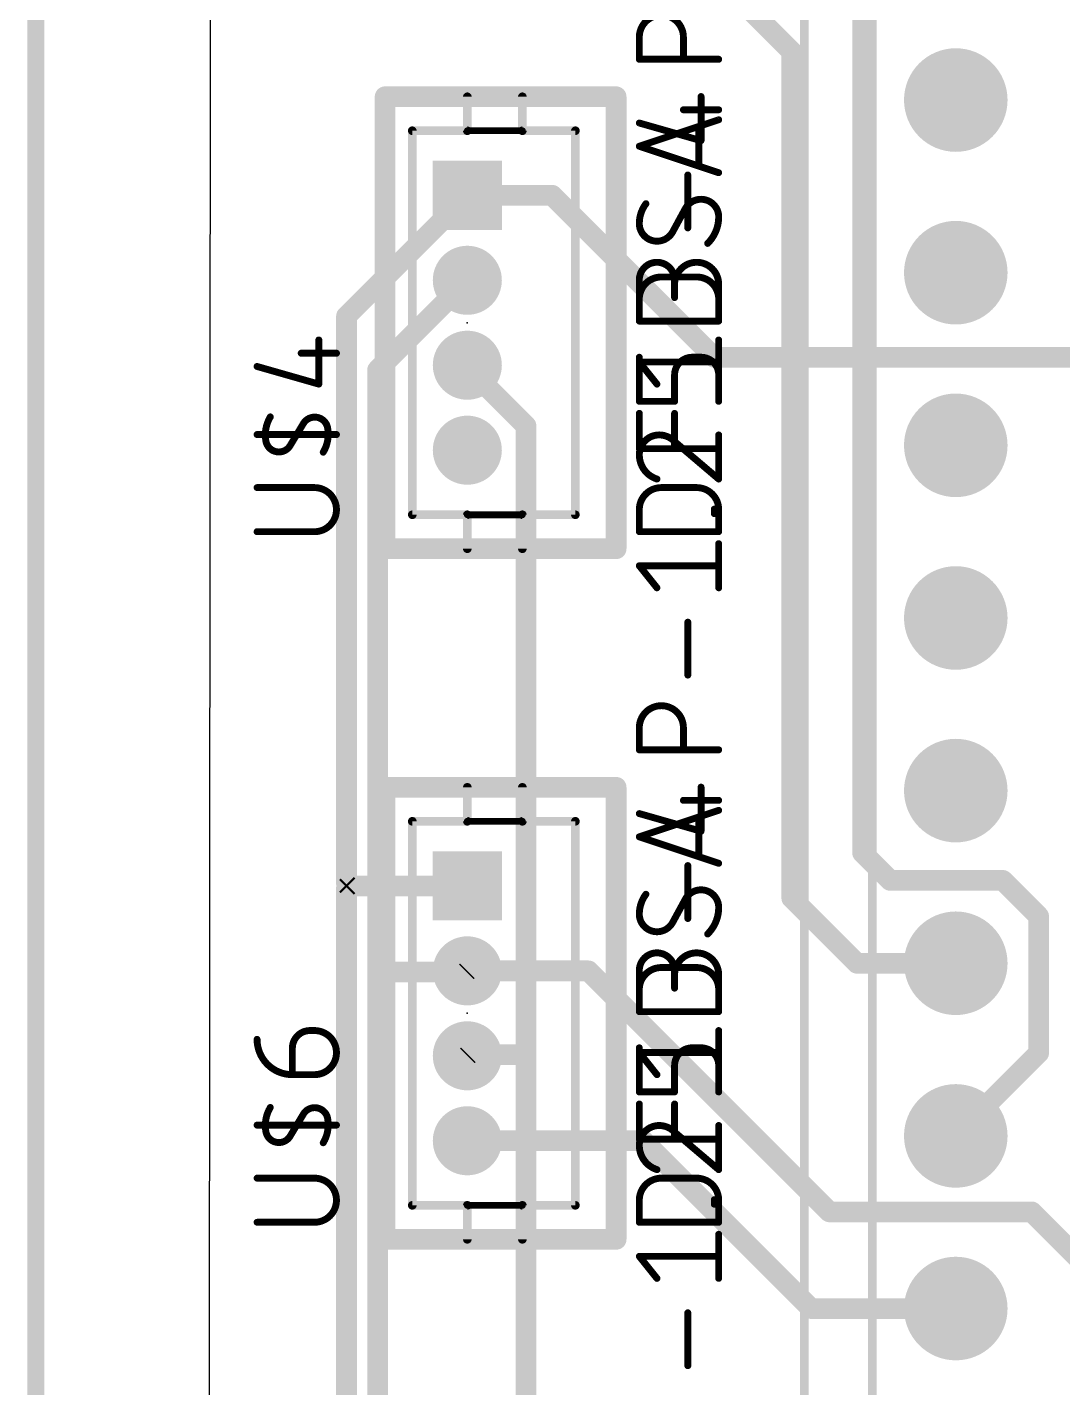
# Model space of a CAD drawing. Extents: x 11.3 to 101.7, y 6.2 to 96.
# Drawn here: x 11.3 to 26.54, y 21.16 to 41.18 of the extents above; entities that cross this region are included whole.
import ezdxf

# ---------------------------------------------------------------- set-up
doc = ezdxf.new("R2010")
doc.units = 0
for name, color, linetype in [('1', 12, 'CONTINUOUS'), ('16', 132, 'CONTINUOUS'), ('17', 110, 'CONTINUOUS'), ('20', 31, 'CONTINUOUS'), ('21', 253, 'CONTINUOUS'), ('23', 53, 'CONTINUOUS'), ('25', 253, 'CONTINUOUS'), ('27', 253, 'CONTINUOUS'), ('49', 253, 'CONTINUOUS')]:
    doc.layers.add(name, color=color, linetype=linetype)

# ---------------------------------------------------------------- blocks, each defined once
blk = doc.blocks.new('ROUNDP')
at = {"const_width": 0.5}
blk.add_lwpolyline([(0, -0.25, 1), (0, 0.25, 1), (0, -0.25)], format="xyb", dxfattribs=at)
blk = doc.blocks.new('SQUAREP')
blk.add_solid([(-0.5, -0.5), (0.5, -0.5), (-0.5, 0.5), (0.5, 0.5)])

msp = doc.modelspace()

# ---------------------------------------------------------------- linework, layer by layer
at = {"layer": '1'}
for points, const_width in [([(11.43, 77.7748), (11.43, 8.89)], 0.1524), ([(22.5552, 40.8178), (18.796, 44.577)], 0.3048), ([(23.5966, 42.3164), (23.5966, 29.0322)], 0.3048), ([(22.5552, 28.3646), (22.5552, 40.8178)], 0.3048), ([(17.78, 37.455), (16.4592, 36.1342)], 0.3048), ([(16.4592, 36.1342), (16.4592, 27.2796)], 0.3048), ([(23.5966, 29.0322), (24.003, 28.6258)], 0.3048), ([(24.003, 28.6258), (25.6597, 28.6258)], 0.3048), ([(25.6597, 28.6258), (26.1874, 28.0981)], 0.3048), ([(23.5132, 27.4066), (22.5552, 28.3646)], 0.3048), ([(26.1874, 28.0981), (26.1874, 26.0858)], 0.3048), ([(17.7646, 27.2796), (16.4592, 27.2796)], 0.3048), ([(16.4592, 27.2796), (16.4592, 20.6502)], 0.3048), ([(17.7646, 27.2796), (17.78, 27.295)], 0.3048), ([(17.78, 27.295), (19.5623, 27.295)], 0.3048), ([(19.5623, 27.295), (23.1083, 23.749)], 0.3048), ([(24.9682, 27.4066), (23.5132, 27.4066)], 0.3048), ([(26.1874, 26.0858), (24.9682, 24.8666)], 0.3048), ([(20.3708, 24.795), (17.78, 24.795)], 0.3048), ([(22.8392, 22.3266), (20.3708, 24.795)], 0.3048), ([(23.1083, 23.749), (26.0858, 23.749)], 0.3048), ([(26.0858, 23.749), (27.5082, 22.3266)], 0.3048), ([(24.9682, 22.3266), (22.8392, 22.3266)], 0.3048)]:
    msp.add_lwpolyline(points, dxfattribs=dict(at, const_width=const_width))
at = {"layer": '1', "const_width": 0.1524}
for points in [[(22.6314, 40.8178, 1), (22.479, 40.8178)], [(22.5013, 40.7639, 1), (22.6091, 40.8717)], [(17.8339, 37.4011, 1), (17.7261, 37.5089)], [(16.5354, 36.1342, 1), (16.383, 36.1342)], [(16.4053, 36.1881, 1), (16.5131, 36.0803)], [(23.6505, 29.0861, 1), (23.5427, 28.9783)], [(23.5204, 29.0322, 1), (23.6728, 29.0322)], [(24.003, 28.702, 1), (24.003, 28.5496)], [(23.9491, 28.5719, 1), (24.0569, 28.6797)], [(25.7136, 28.6797, 1), (25.6058, 28.5719)], [(25.6597, 28.5496, 1), (25.6597, 28.702)], [(22.6091, 28.4185, 1), (22.5013, 28.3107)], [(22.479, 28.3646, 1), (22.6314, 28.3646)], [(26.2636, 28.0981, 1), (26.1112, 28.0981)], [(26.1335, 28.0442, 1), (26.2413, 28.152)], [(16.4592, 27.3558, 1), (16.4592, 27.2034)], [(16.5354, 27.2796, 1), (16.383, 27.2796)], [(17.78, 27.3712, 1), (17.78, 27.2188)], [(17.8339, 27.2411, 1), (17.7261, 27.3489)], [(17.7646, 27.2034, 1), (17.7646, 27.3558)], [(19.6162, 27.3489, 1), (19.5084, 27.2411)], [(19.5623, 27.2188, 1), (19.5623, 27.3712)], [(23.5132, 27.4828, 1), (23.5132, 27.3304)], [(23.4593, 27.3527, 1), (23.5671, 27.4605)], [(24.9682, 27.3304, 1), (24.9682, 27.4828)], [(16.383, 27.2796, 1), (16.5354, 27.2796)], [(17.7107, 27.3335, 1), (17.8185, 27.2257)], [(26.2413, 26.0319, 1), (26.1335, 26.1397)], [(26.1112, 26.0858, 1), (26.2636, 26.0858)], [(17.78, 24.8712, 1), (17.78, 24.7188)], [(20.4247, 24.8489, 1), (20.3169, 24.7411)], [(20.3708, 24.7188, 1), (20.3708, 24.8712)], [(24.9143, 24.9205, 1), (25.0221, 24.8127)], [(23.1083, 23.8252, 1), (23.1083, 23.6728)], [(23.0544, 23.6951, 1), (23.1622, 23.8029)], [(26.1397, 23.8029, 1), (26.0319, 23.6951)], [(26.0858, 23.6728, 1), (26.0858, 23.8252)], [(22.8392, 22.4028, 1), (22.8392, 22.2504)], [(22.7853, 22.2727, 1), (22.8931, 22.3805)], [(24.9682, 22.2504, 1), (24.9682, 22.4028)]]:
    msp.add_lwpolyline(points, format="xyb", dxfattribs=at)
at = {"layer": '16'}
for points, const_width in [([(11.43, 81.28), (11.43, 6.35)], 0.254), ([(17.78, 38.705), (16.002, 36.927)], 0.3048), ([(17.78, 38.705), (19.0292, 38.705)], 0.3048), ([(19.0292, 38.705), (21.4122, 36.322)], 0.3048), ([(16.002, 36.927), (16.002, 28.5658)], 0.3048), ([(21.4122, 36.322), (28.194, 36.322)], 0.3048), ([(17.78, 36.205), (17.78, 36.1763)], 0.3048), ([(17.78, 36.1763), (18.6436, 35.3127)], 0.3048), ([(18.6436, 35.3127), (18.6436, 26.0604)], 0.3048), ([(16.002, 28.5658), (16.0228, 28.545)], 0.3048), ([(16.002, 28.5242), (16.0228, 28.545)], 0.3048), ([(16.002, 20.163), (16.002, 28.5242)], 0.3048), ([(16.0228, 28.545), (17.78, 28.545)], 0.3048), ([(17.78, 26.045), (17.7954, 26.0604)], 0.3048), ([(18.6436, 26.0604), (17.7954, 26.0604)], 0.3048), ([(18.6436, 26.0604), (18.6436, 20.2692)], 0.3048)]:
    msp.add_lwpolyline(points, dxfattribs=dict(at, const_width=const_width))
at = {"layer": '16', "const_width": 0.1524}
for points in [[(17.78, 38.7812, 1), (17.78, 38.6288)], [(17.8339, 38.6511, 1), (17.7261, 38.7589)], [(19.0831, 38.7589, 1), (18.9753, 38.6511)], [(19.0292, 38.6288, 1), (19.0292, 38.7812)], [(16.0782, 36.927, 1), (15.9258, 36.927)], [(15.9481, 36.9809, 1), (16.0559, 36.8731)], [(21.4122, 36.3982, 1), (21.4122, 36.2458)], [(21.3583, 36.2681, 1), (21.4661, 36.3759)], [(17.8562, 36.205, 1), (17.7038, 36.205)], [(17.8339, 36.2302, 1), (17.7261, 36.1224)], [(17.7038, 36.1763, 1), (17.8562, 36.1763)], [(18.7198, 35.3127, 1), (18.5674, 35.3127)], [(18.5897, 35.2588, 1), (18.6975, 35.3666)], [(16.0559, 28.6197, 1), (15.9481, 28.5119)], [(16.0782, 28.5242, 1), (15.9258, 28.5242)], [(15.9481, 28.5781, 1), (16.0559, 28.4703)], [(15.9258, 28.5658, 1), (16.0782, 28.5658)], [(16.0228, 28.6212, 1), (16.0228, 28.4688)], [(16.0767, 28.4911, 1), (15.9689, 28.5989)], [(15.9689, 28.4911, 1), (16.0767, 28.5989)], [(17.78, 28.4688, 1), (17.78, 28.6212)], [(17.7261, 26.0989, 1), (17.8339, 25.9911)], [(17.7954, 26.1366, 1), (17.7954, 25.9842)], [(17.8493, 26.0065, 1), (17.7415, 26.1143)], [(18.7198, 26.0604, 1), (18.5674, 26.0604)], [(18.5674, 26.0604, 1), (18.7198, 26.0604)], [(18.6436, 25.9842, 1), (18.6436, 26.1366)]]:
    msp.add_lwpolyline(points, format="xyb", dxfattribs=at)
at = {"layer": '20'}
msp.add_line((14.0208, 74.1682), (13.97, 8.89), dxfattribs=at)
at = {"layer": '21'}
for points, const_width in [([(23.7382, 67.129), (23.7382, 15.629)], 0.127), ([(16.57, 33.505), (16.57, 40.155)], 0.3048), ([(17.78, 40.155), (16.57, 40.155)], 0.3048), ([(18.59, 40.155), (17.78, 40.155)], 0.3048), ([(19.97, 40.155), (18.59, 40.155)], 0.3048), ([(19.97, 33.505), (19.97, 40.155)], 0.3048), ([(17.78, 39.655), (17.78, 40.155)], 0.127), ([(18.59, 39.655), (18.59, 40.155)], 0.127), ([(16.97, 39.655), (17.78, 39.655)], 0.127), ([(16.97, 34.005), (16.97, 39.655)], 0.127), ([(17.78, 39.655), (18.59, 39.655)], 0.1), ([(18.59, 39.655), (19.37, 39.655)], 0.127), ([(19.37, 34.005), (19.37, 39.655)], 0.127), ([(16.97, 34.005), (17.78, 34.005)], 0.127), ([(17.78, 33.505), (17.78, 34.005)], 0.127), ([(17.78, 34.005), (18.59, 34.005)], 0.1), ([(18.59, 34.005), (19.37, 34.005)], 0.127), ([(18.59, 33.505), (18.59, 34.005)], 0.127), ([(16.57, 33.505), (17.78, 33.505)], 0.3048), ([(17.78, 33.505), (18.59, 33.505)], 0.3048), ([(18.59, 33.505), (19.97, 33.505)], 0.3048), ([(16.57, 23.345), (16.57, 29.995)], 0.3048), ([(17.78, 29.995), (16.57, 29.995)], 0.3048), ([(18.59, 29.995), (17.78, 29.995)], 0.3048), ([(17.78, 29.495), (17.78, 29.995)], 0.127), ([(19.97, 29.995), (18.59, 29.995)], 0.3048), ([(18.59, 29.495), (18.59, 29.995)], 0.127), ([(19.97, 23.345), (19.97, 29.995)], 0.3048), ([(16.97, 29.495), (17.78, 29.495)], 0.127), ([(16.97, 23.845), (16.97, 29.495)], 0.127), ([(17.78, 29.495), (18.59, 29.495)], 0.1), ([(18.59, 29.495), (19.37, 29.495)], 0.127), ([(19.37, 23.845), (19.37, 29.495)], 0.127), ([(16.97, 23.845), (17.78, 23.845)], 0.127), ([(17.78, 23.345), (17.78, 23.845)], 0.127), ([(17.78, 23.845), (18.59, 23.845)], 0.1), ([(18.59, 23.845), (19.37, 23.845)], 0.127), ([(18.59, 23.345), (18.59, 23.845)], 0.127), ([(16.57, 23.345), (17.78, 23.345)], 0.3048), ([(17.78, 23.345), (18.59, 23.345)], 0.3048), ([(18.59, 23.345), (19.97, 23.345)], 0.3048)]:
    msp.add_lwpolyline(points, dxfattribs=dict(at, const_width=const_width))
for points, const_width in [([(16.6462, 40.155, 1), (16.4938, 40.155)], 0.1524), ([(16.57, 40.2312, 1), (16.57, 40.0788)], 0.1524), ([(17.78, 40.2312, 1), (17.78, 40.0788)], 0.1524), ([(17.78, 40.0788, 1), (17.78, 40.2312)], 0.1524), ([(18.59, 40.2312, 1), (18.59, 40.0788)], 0.1524), ([(18.59, 40.0788, 1), (18.59, 40.2312)], 0.1524), ([(20.0462, 40.155, 1), (19.8938, 40.155)], 0.1524), ([(19.97, 40.0788, 1), (19.97, 40.2312)], 0.1524), ([(17.8117, 40.155, 1), (17.7483, 40.155)], 0.0635), ([(18.6217, 40.155, 1), (18.5583, 40.155)], 0.0635), ([(16.97, 39.6868, 1), (16.97, 39.6232)], 0.0635), ([(17.0018, 39.655, 1), (16.9383, 39.655)], 0.0635), ([(17.7483, 39.655, 1), (17.8117, 39.655)], 0.0635), ([(17.78, 39.68, 1), (17.78, 39.63)], 0.05), ([(17.78, 39.6232, 1), (17.78, 39.6868)], 0.0635), ([(18.59, 39.6868, 1), (18.59, 39.6232)], 0.0635), ([(18.5583, 39.655, 1), (18.6217, 39.655)], 0.0635), ([(18.59, 39.63, 1), (18.59, 39.68)], 0.05), ([(19.4017, 39.655, 1), (19.3383, 39.655)], 0.0635), ([(19.37, 39.6232, 1), (19.37, 39.6868)], 0.0635), ([(16.97, 34.0368, 1), (16.97, 33.9733)], 0.0635), ([(16.9383, 34.005, 1), (17.0018, 34.005)], 0.0635), ([(17.8117, 34.005, 1), (17.7483, 34.005)], 0.0635), ([(17.78, 34.03, 1), (17.78, 33.98)], 0.05), ([(17.78, 33.9733, 1), (17.78, 34.0368)], 0.0635), ([(18.59, 34.0368, 1), (18.59, 33.9733)], 0.0635), ([(18.6217, 34.005, 1), (18.5583, 34.005)], 0.0635), ([(18.59, 33.98, 1), (18.59, 34.03)], 0.05), ([(19.3383, 34.005, 1), (19.4017, 34.005)], 0.0635), ([(19.37, 33.9733, 1), (19.37, 34.0368)], 0.0635), ([(16.57, 33.5812, 1), (16.57, 33.4288)], 0.1524), ([(17.78, 33.5812, 1), (17.78, 33.4288)], 0.1524), ([(17.78, 33.4288, 1), (17.78, 33.5812)], 0.1524), ([(18.59, 33.5812, 1), (18.59, 33.4288)], 0.1524), ([(18.59, 33.4288, 1), (18.59, 33.5812)], 0.1524), ([(19.97, 33.4288, 1), (19.97, 33.5812)], 0.1524), ([(16.4938, 33.505, 1), (16.6462, 33.505)], 0.1524), ([(17.7483, 33.505, 1), (17.8117, 33.505)], 0.0635), ([(18.5583, 33.505, 1), (18.6217, 33.505)], 0.0635), ([(19.8938, 33.505, 1), (20.0462, 33.505)], 0.1524), ([(16.6462, 29.995, 1), (16.4938, 29.995)], 0.1524), ([(16.57, 30.0712, 1), (16.57, 29.9188)], 0.1524), ([(17.78, 30.0712, 1), (17.78, 29.9188)], 0.1524), ([(17.78, 29.9188, 1), (17.78, 30.0712)], 0.1524), ([(17.8117, 29.995, 1), (17.7483, 29.995)], 0.0635), ([(18.59, 30.0712, 1), (18.59, 29.9188)], 0.1524), ([(18.59, 29.9188, 1), (18.59, 30.0712)], 0.1524), ([(18.6217, 29.995, 1), (18.5583, 29.995)], 0.0635), ([(20.0462, 29.995, 1), (19.8938, 29.995)], 0.1524), ([(19.97, 29.9188, 1), (19.97, 30.0712)], 0.1524), ([(16.97, 29.5267, 1), (16.97, 29.4633)], 0.0635), ([(17.0018, 29.495, 1), (16.9383, 29.495)], 0.0635), ([(17.7483, 29.495, 1), (17.8117, 29.495)], 0.0635), ([(17.78, 29.52, 1), (17.78, 29.47)], 0.05), ([(17.78, 29.4633, 1), (17.78, 29.5267)], 0.0635), ([(18.59, 29.5267, 1), (18.59, 29.4633)], 0.0635), ([(18.5583, 29.495, 1), (18.6217, 29.495)], 0.0635), ([(18.59, 29.47, 1), (18.59, 29.52)], 0.05), ([(19.4017, 29.495, 1), (19.3383, 29.495)], 0.0635), ([(19.37, 29.4633, 1), (19.37, 29.5267)], 0.0635), ([(16.97, 23.8768, 1), (16.97, 23.8133)], 0.0635), ([(16.9383, 23.845, 1), (17.0018, 23.845)], 0.0635), ([(17.8117, 23.845, 1), (17.7483, 23.845)], 0.0635), ([(17.78, 23.87, 1), (17.78, 23.82)], 0.05), ([(17.78, 23.8133, 1), (17.78, 23.8768)], 0.0635), ([(18.59, 23.8768, 1), (18.59, 23.8133)], 0.0635), ([(18.6217, 23.845, 1), (18.5583, 23.845)], 0.0635), ([(18.59, 23.82, 1), (18.59, 23.87)], 0.05), ([(19.3383, 23.845, 1), (19.4017, 23.845)], 0.0635), ([(19.37, 23.8133, 1), (19.37, 23.8768)], 0.0635), ([(16.57, 23.4212, 1), (16.57, 23.2688)], 0.1524), ([(16.4938, 23.345, 1), (16.6462, 23.345)], 0.1524), ([(17.78, 23.4212, 1), (17.78, 23.2688)], 0.1524), ([(17.78, 23.2688, 1), (17.78, 23.4212)], 0.1524), ([(18.59, 23.4212, 1), (18.59, 23.2688)], 0.1524), ([(18.59, 23.2688, 1), (18.59, 23.4212)], 0.1524), ([(19.8938, 23.345, 1), (20.0462, 23.345)], 0.1524), ([(19.97, 23.2688, 1), (19.97, 23.4212)], 0.1524), ([(17.7483, 23.345, 1), (17.8117, 23.345)], 0.0635), ([(18.5583, 23.345, 1), (18.6217, 23.345)], 0.0635)]:
    msp.add_lwpolyline(points, format="xyb", dxfattribs=dict(at, const_width=const_width))
at = {"layer": '23'}
for p in [(17.78, 36.83), (17.78, 26.67)]:
    msp.add_point(p, dxfattribs=at)
at = {"layer": '25', "const_width": 0.1016}
for points in [[(15.3349, 36.3819), (15.8542, 36.3819)], [(15.5946, 35.9275), (15.5946, 36.5766)], [(14.6858, 36.1871), (15.5946, 35.9275)], [(15.8542, 35.1853), (14.6858, 35.1853)], [(15.27, 35.1853), (15.1726, 35.023)], [(15.27, 35.1853), (15.3674, 35.3475)], [(15.5296, 34.4049), (14.6858, 34.4049)], [(14.6858, 33.7558), (15.5296, 33.7558)], [(15.4647, 26.4166), (15.5296, 26.4166)], [(15.2051, 25.7675), (15.2051, 26.157)], [(15.5296, 25.7675), (15.2051, 25.7675)], [(15.27, 25.0253), (15.3674, 25.1875)], [(15.8542, 25.0253), (14.6858, 25.0253)], [(15.27, 25.0253), (15.1726, 24.863)], [(15.5296, 24.2449), (14.6858, 24.2449)], [(14.6858, 23.5958), (15.5296, 23.5958)]]:
    msp.add_lwpolyline(points, dxfattribs=at)
at = {"layer": '25'}
for points, const_width in [([(15.3349, 36.4073, 1), (15.3349, 36.3565)], 0.0508), ([(15.62, 36.5766, 1), (15.5692, 36.5766)], 0.0508), ([(15.8542, 36.3565, 1), (15.8542, 36.4073)], 0.0508), ([(14.6928, 36.2116, 1), (14.6788, 36.1627)], 0.0508), ([(15.5692, 35.9275, 1), (15.62, 35.9275)], 0.0508), ([(15.5876, 35.9031, 1), (15.6015, 35.9519)], 0.0508), ([(14.8805, 35.4449, 0.1823), (14.8156, 35.0879)], 0.1016), ([(14.9023, 35.4318, 1), (14.8588, 35.458)], 0.0508), ([(15.7244, 35.2826, 0.6917), (15.3674, 35.3475)], 0.1016), ([(14.6858, 35.2107, 1), (14.6858, 35.1599)], 0.0508), ([(15.2918, 35.1722, 1), (15.2482, 35.1983)], 0.0508), ([(15.3456, 35.3606, 1), (15.3891, 35.3345)], 0.0508), ([(15.3891, 35.3345, 1), (15.3456, 35.3606)], 0.0508), ([(15.6595, 34.9256, 0.1823), (15.7244, 35.2826)], 0.1016), ([(15.7494, 35.2872, 1), (15.6994, 35.2781)], 0.0508), ([(15.6994, 35.2781, 1), (15.7494, 35.2872)], 0.0508), ([(15.8542, 35.1599, 1), (15.8542, 35.2107)], 0.0508), ([(14.8156, 35.0879, 0.6917), (15.1726, 35.023)], 0.1016), ([(14.8406, 35.0924, 1), (14.7906, 35.0833)], 0.0508), ([(14.7906, 35.0833, 1), (14.8406, 35.0924)], 0.0508), ([(15.1509, 35.036, 1), (15.1944, 35.0099)], 0.0508), ([(15.1944, 35.0099, 1), (15.1509, 35.036)], 0.0508), ([(15.2482, 35.1983, 1), (15.2918, 35.1722)], 0.0508), ([(15.6377, 34.9387, 1), (15.6812, 34.9125)], 0.0508), ([(14.6858, 34.4303, 1), (14.6858, 34.3795)], 0.0508), ([(15.5296, 33.7558, 1), (15.5296, 34.4049)], 0.1016), ([(15.5296, 34.4303, 1), (15.5296, 34.3795)], 0.0508), ([(15.5296, 34.3795, 1), (15.5296, 34.4303)], 0.0508), ([(14.6858, 33.7812, 1), (14.6858, 33.7304)], 0.0508), ([(15.5296, 33.7812, 1), (15.5296, 33.7304)], 0.0508), ([(15.5296, 33.7304, 1), (15.5296, 33.7812)], 0.0508), ([(15.4647, 26.4166, 0.4142), (15.2051, 26.157)], 0.1016), ([(15.4647, 26.442, 1), (15.4647, 26.3912)], 0.0508), ([(15.4647, 26.3912, 1), (15.4647, 26.442)], 0.0508), ([(15.5296, 25.7675, 1), (15.5296, 26.4166)], 0.1016), ([(15.5296, 26.442, 1), (15.5296, 26.3912)], 0.0508), ([(15.5296, 26.3912, 1), (15.5296, 26.442)], 0.0508), ([(14.6858, 26.2868, 0.4142), (15.2051, 25.7675)], 0.1016), ([(14.7112, 26.2868, 1), (14.6604, 26.2868)], 0.0508), ([(15.2305, 26.157, 1), (15.1797, 26.157)], 0.0508), ([(15.1797, 26.157, 1), (15.2305, 26.157)], 0.0508), ([(15.2051, 25.7929, 1), (15.2051, 25.7421)], 0.0508), ([(15.1797, 25.7675, 1), (15.2305, 25.7675)], 0.0508), ([(15.2051, 25.7421, 1), (15.2051, 25.7929)], 0.0508), ([(15.5296, 25.7929, 1), (15.5296, 25.7421)], 0.0508), ([(15.5296, 25.7421, 1), (15.5296, 25.7929)], 0.0508), ([(14.8805, 25.2849, 0.1823), (14.8156, 24.9279)], 0.1016), ([(14.9023, 25.2718, 1), (14.8588, 25.298)], 0.0508), ([(15.7244, 25.1226, 0.6917), (15.3674, 25.1875)], 0.1016), ([(15.3456, 25.2006, 1), (15.3891, 25.1745)], 0.0508), ([(15.3891, 25.1745, 1), (15.3456, 25.2006)], 0.0508), ([(14.6858, 25.0507, 1), (14.6858, 24.9999)], 0.0508), ([(15.2482, 25.0383, 1), (15.2918, 25.0122)], 0.0508), ([(15.2918, 25.0122, 1), (15.2482, 25.0383)], 0.0508), ([(15.6595, 24.7656, 0.1823), (15.7244, 25.1226)], 0.1016), ([(15.7494, 25.1272, 1), (15.6994, 25.1181)], 0.0508), ([(15.6994, 25.1181, 1), (15.7494, 25.1272)], 0.0508), ([(15.8542, 24.9999, 1), (15.8542, 25.0507)], 0.0508), ([(14.8156, 24.9279, 0.6917), (15.1726, 24.863)], 0.1016), ([(14.8406, 24.9324, 1), (14.7906, 24.9233)], 0.0508), ([(14.7906, 24.9233, 1), (14.8406, 24.9324)], 0.0508), ([(15.1509, 24.876, 1), (15.1944, 24.8499)], 0.0508), ([(15.1944, 24.8499, 1), (15.1509, 24.876)], 0.0508), ([(15.6377, 24.7787, 1), (15.6812, 24.7525)], 0.0508), ([(14.6858, 24.2703, 1), (14.6858, 24.2195)], 0.0508), ([(15.5296, 23.5958, 1), (15.5296, 24.2449)], 0.1016), ([(15.5296, 24.2703, 1), (15.5296, 24.2195)], 0.0508), ([(15.5296, 24.2195, 1), (15.5296, 24.2703)], 0.0508), ([(14.6858, 23.6212, 1), (14.6858, 23.5704)], 0.0508), ([(15.5296, 23.6212, 1), (15.5296, 23.5704)], 0.0508), ([(15.5296, 23.5704, 1), (15.5296, 23.6212)], 0.0508)]:
    msp.add_lwpolyline(points, format="xyb", dxfattribs=dict(at, const_width=const_width))
at = {"layer": '27'}
for points, const_width in [([(20.9599, 41.0315, 1), (20.3108, 41.0315)], 0.1016), ([(20.3362, 41.0315, 1), (20.2854, 41.0315)], 0.0508), ([(20.2854, 41.0315, 1), (20.3362, 41.0315)], 0.0508), ([(20.9853, 41.0315, 1), (20.9345, 41.0315)], 0.0508), ([(20.9345, 41.0315, 1), (20.9853, 41.0315)], 0.0508), ([(20.3108, 40.7323, 1), (20.3108, 40.6815)], 0.0508), ([(20.2854, 40.7069, 1), (20.3362, 40.7069)], 0.0508), ([(20.9345, 40.7069, 1), (20.9853, 40.7069)], 0.0508), ([(21.4792, 40.6815, 1), (21.4792, 40.7323)], 0.0508), ([(21.245, 40.158, 1), (21.1942, 40.158)], 0.0508), ([(20.9599, 39.9887, 1), (20.9599, 39.9379)], 0.0508), ([(21.4872, 39.7924, 1), (21.4712, 39.8406)], 0.0508), ([(21.4792, 39.9379, 1), (21.4792, 39.9887)], 0.0508), ([(20.3178, 39.793, 1), (20.3038, 39.7441)], 0.0508), ([(21.2125, 39.7191, 1), (21.1617, 39.7191)], 0.0508), ([(20.3188, 39.4511, 1), (20.3028, 39.4029)], 0.0508), ([(20.3028, 39.4511, 1), (20.3188, 39.4029)], 0.0508), ([(21.1942, 39.5089, 1), (21.245, 39.5089)], 0.0508), ([(21.2126, 39.4845, 1), (21.2265, 39.5333)], 0.0508), ([(21.0502, 39.0037, 1), (20.9994, 39.0037)], 0.0508), ([(21.1617, 39.1349, 1), (21.2125, 39.1349)], 0.0508), ([(21.4712, 39.0135, 1), (21.4872, 39.0617)], 0.0508), ([(21.2196, 38.6467, 0.2656), (20.9924, 38.5169)], 0.1016), ([(21.4792, 38.387, 0.4142), (21.2196, 38.6467)], 0.1016), ([(21.2196, 38.6721, 1), (21.2196, 38.6213)], 0.0508), ([(21.2196, 38.6213, 1), (21.2196, 38.6721)], 0.0508), ([(20.4082, 38.5818, 0.1623), (20.3108, 38.2897)], 0.1016), ([(20.4285, 38.5665, 1), (20.3878, 38.597)], 0.0508), ([(20.9705, 38.5298, 1), (21.0143, 38.504)], 0.0508), ([(21.0147, 38.5047, 1), (20.9701, 38.529)], 0.0508), ([(21.3169, 37.9976, 0.2), (21.4792, 38.387)], 0.1016), ([(21.5046, 38.387, 1), (21.4538, 38.387)], 0.0508), ([(20.3108, 38.2897, 0.4142), (20.5704, 38.03)], 0.1016), ([(20.3362, 38.2897, 1), (20.2854, 38.2897)], 0.0508), ([(20.2854, 38.2897, 1), (20.3362, 38.2897)], 0.0508), ([(20.9994, 38.2248, 1), (21.0502, 38.2248)], 0.0508), ([(21.4538, 38.387, 1), (21.5046, 38.387)], 0.0508), ([(20.5704, 38.03, 0.2656), (20.7976, 38.1598)], 0.1016), ([(20.5704, 38.0554, 1), (20.5704, 38.0046)], 0.0508), ([(20.5704, 38.0046, 1), (20.5704, 38.0554)], 0.0508), ([(20.7753, 38.172, 1), (20.8199, 38.1477)], 0.0508), ([(20.8195, 38.1469, 1), (20.7758, 38.1727)], 0.0508), ([(21.299, 38.0156, 1), (21.3348, 37.9795)], 0.0508), ([(20.8301, 37.46, 1), (20.3108, 37.46)], 0.1016), ([(21.4792, 37.395, 1), (20.8301, 37.395)], 0.1016), ([(20.6354, 37.5037, 0.4142), (20.3108, 37.1791)], 0.1016), ([(20.3362, 37.46, 1), (20.2854, 37.46)], 0.0508), ([(20.2854, 37.46, 1), (20.3362, 37.46)], 0.0508), ([(20.6354, 37.5291, 1), (20.6354, 37.4783)], 0.0508), ([(20.6354, 37.4783, 1), (20.6354, 37.5291)], 0.0508), ([(20.8555, 37.46, 1), (20.8047, 37.46)], 0.0508), ([(20.8047, 37.46, 1), (20.8555, 37.46)], 0.0508), ([(21.4792, 37.1791, 0.4142), (21.1546, 37.5037)], 0.1016), ([(21.1546, 37.5291, 1), (21.1546, 37.4783)], 0.0508), ([(21.1546, 37.4783, 1), (21.1546, 37.5291)], 0.0508), ([(21.5046, 37.395, 1), (21.4538, 37.395)], 0.0508), ([(20.8047, 37.395, 1), (20.8555, 37.395)], 0.0508), ([(21.4538, 37.395, 1), (21.5046, 37.395)], 0.0508), ([(20.3362, 37.1791, 1), (20.2854, 37.1791)], 0.0508), ([(20.2854, 37.1791, 1), (20.3362, 37.1791)], 0.0508), ([(20.2854, 37.0705, 1), (20.3362, 37.0705)], 0.0508), ([(20.8047, 37.2003, 1), (20.8555, 37.2003)], 0.0508), ([(21.5046, 37.1791, 1), (21.4538, 37.1791)], 0.0508), ([(21.4538, 37.1791, 1), (21.5046, 37.1791)], 0.0508), ([(21.4538, 37.0705, 1), (21.5046, 37.0705)], 0.0508), ([(20.3108, 36.88, 1), (20.3108, 36.8292)], 0.0508), ([(20.2854, 36.8546, 1), (20.3362, 36.8546)], 0.0508), ([(21.4538, 36.8546, 1), (21.5046, 36.8546)], 0.0508), ([(21.4792, 36.8292, 1), (21.4792, 36.88)], 0.0508), ([(21.5046, 36.5766, 1), (21.4538, 36.5766)], 0.0508), ([(20.3362, 36.3226, 1), (20.2854, 36.3226)], 0.0508), ([(20.3108, 36.2775, 1), (20.3108, 36.2267)], 0.0508), ([(20.3306, 36.2679, 1), (20.291, 36.2362)], 0.0508), ([(21.0897, 36.3226, 0.4142), (20.8301, 36.0629)], 0.1016), ([(21.0897, 36.348, 1), (21.0897, 36.2972)], 0.0508), ([(21.0897, 36.2972, 1), (21.0897, 36.348)], 0.0508), ([(21.4792, 36.0629, 0.4142), (21.2196, 36.3226)], 0.1016), ([(21.2196, 36.348, 1), (21.2196, 36.2972)], 0.0508), ([(21.2196, 36.2972, 1), (21.2196, 36.348)], 0.0508), ([(21.4792, 36.2267, 1), (21.4792, 36.2775)], 0.0508), ([(20.8555, 36.0629, 1), (20.8047, 36.0629)], 0.0508), ([(20.8047, 36.0629, 1), (20.8555, 36.0629)], 0.0508), ([(21.5046, 36.0629, 1), (21.4538, 36.0629)], 0.0508), ([(21.4538, 36.0629, 1), (21.5046, 36.0629)], 0.0508), ([(20.5506, 35.9116, 1), (20.5903, 35.9434)], 0.0508), ([(21.4538, 35.9275, 1), (21.5046, 35.9275)], 0.0508), ([(20.3108, 35.6989, 1), (20.3108, 35.6481)], 0.0508), ([(20.2854, 35.6735, 1), (20.3362, 35.6735)], 0.0508), ([(20.8047, 35.6735, 1), (20.8555, 35.6735)], 0.0508), ([(20.8301, 35.6481, 1), (20.8301, 35.6989)], 0.0508), ([(21.4538, 35.6735, 1), (21.5046, 35.6735)], 0.0508), ([(20.3362, 35.4965, 1), (20.2854, 35.4965)], 0.0508), ([(20.8555, 35.4965, 1), (20.8047, 35.4965)], 0.0508), ([(20.6029, 35.1796, 0.4142), (20.3108, 34.8875)], 0.1016), ([(20.8301, 35.0822, 0.2053), (20.6029, 35.1796)], 0.1016), ([(20.6029, 35.205, 1), (20.6029, 35.1542)], 0.0508), ([(20.6029, 35.1542, 1), (20.6029, 35.205)], 0.0508), ([(20.8465, 35.1016, 1), (20.8136, 35.0629)], 0.0508), ([(20.8117, 35.0647, 1), (20.8485, 35.0997)], 0.0508), ([(21.5046, 35.1796, 1), (21.4538, 35.1796)], 0.0508), ([(20.3108, 35.0027, 1), (20.3108, 34.9519)], 0.0508), ([(20.2854, 34.9773, 1), (20.3362, 34.9773)], 0.0508), ([(20.3108, 34.8875, 0.3252), (20.5704, 34.5305)], 0.1016), ([(20.3362, 34.8875, 1), (20.2854, 34.8875)], 0.0508), ([(20.2854, 34.8875, 1), (20.3362, 34.8875)], 0.0508), ([(20.8047, 34.9773, 1), (20.8555, 34.9773)], 0.0508), ([(21.4792, 34.9519, 1), (21.4792, 35.0027)], 0.0508), ([(20.6354, 34.4049, 0.4142), (20.3108, 34.0804)], 0.1016), ([(20.5626, 34.5063, 1), (20.5783, 34.5546)], 0.0508), ([(20.6354, 34.4303, 1), (20.6354, 34.3795)], 0.0508), ([(20.6354, 34.3795, 1), (20.6354, 34.4303)], 0.0508), ([(21.4792, 34.0804, 0.4142), (21.1546, 34.4049)], 0.1016), ([(21.1546, 34.4303, 1), (21.1546, 34.3795)], 0.0508), ([(21.1546, 34.3795, 1), (21.1546, 34.4303)], 0.0508), ([(21.4538, 34.5305, 1), (21.5046, 34.5305)], 0.0508), ([(21.4627, 34.5111, 1), (21.4957, 34.5498)], 0.0508), ([(20.3362, 34.0804, 1), (20.2854, 34.0804)], 0.0508), ([(20.2854, 34.0804, 1), (20.3362, 34.0804)], 0.0508), ([(21.4397, 34.0874, 1), (21.3889, 34.0874)], 0.0508), ([(21.4143, 34.1128, 1), (21.4143, 34.062)], 0.0508), ([(21.4143, 34.0479, 1), (21.4143, 33.9971)], 0.0508), ([(21.3889, 34.0225, 1), (21.4397, 34.0225)], 0.0508), ([(21.5046, 34.0874, 1), (21.4538, 34.0874)], 0.0508), ([(21.5046, 34.0804, 1), (21.4538, 34.0804)], 0.0508), ([(21.4538, 34.0804, 1), (21.5046, 34.0804)], 0.0508), ([(21.4538, 34.0225, 1), (21.5046, 34.0225)], 0.0508), ([(21.4792, 34.062, 1), (21.4792, 34.1128)], 0.0508), ([(21.4792, 33.9971, 1), (21.4792, 34.0479)], 0.0508), ([(20.3108, 33.7812, 1), (20.3108, 33.7304)], 0.0508), ([(20.2854, 33.7558, 1), (20.3362, 33.7558)], 0.0508), ([(21.4538, 33.7558, 1), (21.5046, 33.7558)], 0.0508), ([(21.5046, 33.5794, 1), (21.4538, 33.5794)], 0.0508), ([(21.4792, 33.7304, 1), (21.4792, 33.7812)], 0.0508), ([(20.3306, 33.2707, 1), (20.291, 33.239)], 0.0508), ([(20.3108, 33.2802, 1), (20.3108, 33.2294)], 0.0508), ([(21.4792, 33.2294, 1), (21.4792, 33.2802)], 0.0508), ([(20.5506, 32.9144, 1), (20.5903, 32.9462)], 0.0508), ([(21.4538, 32.9303, 1), (21.5046, 32.9303)], 0.0508), ([(21.0502, 32.4251, 1), (20.9994, 32.4251)], 0.0508), ([(20.9994, 31.6462, 1), (21.0502, 31.6462)], 0.0508), ([(20.9599, 30.8715, 1), (20.3108, 30.8715)], 0.1016), ([(20.3362, 30.8715, 1), (20.2854, 30.8715)], 0.0508), ([(20.2854, 30.8715, 1), (20.3362, 30.8715)], 0.0508), ([(20.9853, 30.8715, 1), (20.9345, 30.8715)], 0.0508), ([(20.9345, 30.8715, 1), (20.9853, 30.8715)], 0.0508), ([(20.3108, 30.5723, 1), (20.3108, 30.5215)], 0.0508), ([(20.2854, 30.5469, 1), (20.3362, 30.5469)], 0.0508), ([(20.9345, 30.5469, 1), (20.9853, 30.5469)], 0.0508), ([(21.4792, 30.5215, 1), (21.4792, 30.5723)], 0.0508), ([(21.245, 29.998, 1), (21.1942, 29.998)], 0.0508), ([(20.9599, 29.8287, 1), (20.9599, 29.7779)], 0.0508), ([(21.4792, 29.7779, 1), (21.4792, 29.8287)], 0.0508), ([(20.3178, 29.633, 1), (20.3038, 29.5841)], 0.0508), ([(21.4872, 29.6324, 1), (21.4712, 29.6806)], 0.0508), ([(21.2125, 29.5591, 1), (21.1617, 29.5591)], 0.0508), ([(20.3188, 29.2911, 1), (20.3028, 29.2429)], 0.0508), ([(20.3028, 29.2911, 1), (20.3188, 29.2429)], 0.0508), ([(21.1942, 29.3489, 1), (21.245, 29.3489)], 0.0508), ([(21.2126, 29.3245, 1), (21.2265, 29.3733)], 0.0508), ([(21.0502, 28.8437, 1), (20.9994, 28.8437)], 0.0508), ([(21.1617, 28.9749, 1), (21.2125, 28.9749)], 0.0508), ([(21.4712, 28.8535, 1), (21.4872, 28.9017)], 0.0508), ([(20.4082, 28.4218, 0.1623), (20.3108, 28.1297)], 0.1016), ([(20.4285, 28.4065, 1), (20.3878, 28.437)], 0.0508), ([(21.2196, 28.4867, 0.2656), (20.9924, 28.3569)], 0.1016), ([(21.4792, 28.227, 0.4142), (21.2196, 28.4867)], 0.1016), ([(21.2196, 28.5121, 1), (21.2196, 28.4613)], 0.0508), ([(21.2196, 28.4613, 1), (21.2196, 28.5121)], 0.0508), ([(20.9705, 28.3698, 1), (21.0143, 28.344)], 0.0508), ([(21.0147, 28.3447, 1), (20.9701, 28.369)], 0.0508), ([(21.3169, 27.8376, 0.2), (21.4792, 28.227)], 0.1016), ([(21.5046, 28.227, 1), (21.4538, 28.227)], 0.0508), ([(21.4538, 28.227, 1), (21.5046, 28.227)], 0.0508), ([(20.3108, 28.1297, 0.4142), (20.5704, 27.87)], 0.1016), ([(20.3362, 28.1297, 1), (20.2854, 28.1297)], 0.0508), ([(20.2854, 28.1297, 1), (20.3362, 28.1297)], 0.0508), ([(20.5704, 27.87, 0.2656), (20.7976, 27.9998)], 0.1016), ([(20.7753, 28.012, 1), (20.8199, 27.9877)], 0.0508), ([(20.8195, 27.9869, 1), (20.7758, 28.0127)], 0.0508), ([(20.9994, 28.0648, 1), (21.0502, 28.0648)], 0.0508), ([(20.5704, 27.8954, 1), (20.5704, 27.8446)], 0.0508), ([(20.5704, 27.8446, 1), (20.5704, 27.8954)], 0.0508), ([(21.299, 27.8556, 1), (21.3348, 27.8195)], 0.0508), ([(20.8301, 27.3, 1), (20.3108, 27.3)], 0.1016), ([(21.4792, 27.235, 1), (20.8301, 27.235)], 0.1016), ([(20.6354, 27.3437, 0.4142), (20.3108, 27.0191)], 0.1016), ([(20.3362, 27.3, 1), (20.2854, 27.3)], 0.0508), ([(20.2854, 27.3, 1), (20.3362, 27.3)], 0.0508), ([(20.6354, 27.3691, 1), (20.6354, 27.3183)], 0.0508), ([(20.6354, 27.3183, 1), (20.6354, 27.3691)], 0.0508), ([(20.8555, 27.3, 1), (20.8047, 27.3)], 0.0508), ([(20.8047, 27.3, 1), (20.8555, 27.3)], 0.0508), ([(20.8047, 27.235, 1), (20.8555, 27.235)], 0.0508), ([(21.4792, 27.0191, 0.4142), (21.1546, 27.3437)], 0.1016), ([(21.1546, 27.3691, 1), (21.1546, 27.3183)], 0.0508), ([(21.1546, 27.3183, 1), (21.1546, 27.3691)], 0.0508), ([(21.5046, 27.235, 1), (21.4538, 27.235)], 0.0508), ([(21.4538, 27.235, 1), (21.5046, 27.235)], 0.0508), ([(20.3362, 27.0191, 1), (20.2854, 27.0191)], 0.0508), ([(20.2854, 27.0191, 1), (20.3362, 27.0191)], 0.0508), ([(20.8047, 27.0403, 1), (20.8555, 27.0403)], 0.0508), ([(21.5046, 27.0191, 1), (21.4538, 27.0191)], 0.0508), ([(21.4538, 27.0191, 1), (21.5046, 27.0191)], 0.0508), ([(20.2854, 26.9105, 1), (20.3362, 26.9105)], 0.0508), ([(21.4538, 26.9105, 1), (21.5046, 26.9105)], 0.0508), ([(20.3108, 26.72, 1), (20.3108, 26.6692)], 0.0508), ([(20.2854, 26.6946, 1), (20.3362, 26.6946)], 0.0508), ([(21.4538, 26.6946, 1), (21.5046, 26.6946)], 0.0508), ([(21.4792, 26.6692, 1), (21.4792, 26.72)], 0.0508), ([(21.5046, 26.4166, 1), (21.4538, 26.4166)], 0.0508), ([(20.3108, 26.1175, 1), (20.3108, 26.0666)], 0.0508), ([(20.3362, 26.1626, 1), (20.2854, 26.1626)], 0.0508), ([(20.3306, 26.1079, 1), (20.291, 26.0762)], 0.0508), ([(21.0897, 26.1626, 0.4142), (20.8301, 25.9029)], 0.1016), ([(21.0897, 26.188, 1), (21.0897, 26.1372)], 0.0508), ([(21.0897, 26.1372, 1), (21.0897, 26.188)], 0.0508), ([(21.4792, 25.9029, 0.4142), (21.2196, 26.1626)], 0.1016), ([(21.2196, 26.188, 1), (21.2196, 26.1372)], 0.0508), ([(21.2196, 26.1372, 1), (21.2196, 26.188)], 0.0508), ([(21.4792, 26.0666, 1), (21.4792, 26.1175)], 0.0508), ([(20.8555, 25.9029, 1), (20.8047, 25.9029)], 0.0508), ([(20.8047, 25.9029, 1), (20.8555, 25.9029)], 0.0508), ([(21.5046, 25.9029, 1), (21.4538, 25.9029)], 0.0508), ([(21.4538, 25.9029, 1), (21.5046, 25.9029)], 0.0508), ([(20.5506, 25.7516, 1), (20.5903, 25.7834)], 0.0508), ([(21.4538, 25.7675, 1), (21.5046, 25.7675)], 0.0508), ([(20.3108, 25.5389, 1), (20.3108, 25.4881)], 0.0508), ([(20.2854, 25.5135, 1), (20.3362, 25.5135)], 0.0508), ([(20.8047, 25.5135, 1), (20.8555, 25.5135)], 0.0508), ([(20.8301, 25.4881, 1), (20.8301, 25.5389)], 0.0508), ([(21.4538, 25.5135, 1), (21.5046, 25.5135)], 0.0508), ([(20.3362, 25.3365, 1), (20.2854, 25.3365)], 0.0508), ([(20.8555, 25.3365, 1), (20.8047, 25.3365)], 0.0508), ([(20.6029, 25.0196, 0.4142), (20.3108, 24.7275)], 0.1016), ([(20.8301, 24.9222, 0.2053), (20.6029, 25.0196)], 0.1016), ([(20.6029, 25.045, 1), (20.6029, 24.9942)], 0.0508), ([(20.6029, 24.9942, 1), (20.6029, 25.045)], 0.0508), ([(21.5046, 25.0196, 1), (21.4538, 25.0196)], 0.0508), ([(20.3108, 24.8427, 1), (20.3108, 24.7919)], 0.0508), ([(20.2854, 24.8173, 1), (20.3362, 24.8173)], 0.0508), ([(20.8465, 24.9416, 1), (20.8136, 24.9029)], 0.0508), ([(20.8047, 24.8173, 1), (20.8555, 24.8173)], 0.0508), ([(20.8117, 24.9047, 1), (20.8485, 24.9397)], 0.0508), ([(21.4792, 24.7919, 1), (21.4792, 24.8427)], 0.0508), ([(20.3108, 24.7275, 0.3252), (20.5704, 24.3705)], 0.1016), ([(20.3362, 24.7275, 1), (20.2854, 24.7275)], 0.0508), ([(20.2854, 24.7275, 1), (20.3362, 24.7275)], 0.0508), ([(20.6354, 24.2449, 0.4142), (20.3108, 23.9204)], 0.1016), ([(20.5626, 24.3463, 1), (20.5783, 24.3946)], 0.0508), ([(20.6354, 24.2703, 1), (20.6354, 24.2195)], 0.0508), ([(20.6354, 24.2195, 1), (20.6354, 24.2703)], 0.0508), ([(21.4792, 23.9204, 0.4142), (21.1546, 24.2449)], 0.1016), ([(21.1546, 24.2703, 1), (21.1546, 24.2195)], 0.0508), ([(21.1546, 24.2195, 1), (21.1546, 24.2703)], 0.0508), ([(21.4538, 24.3705, 1), (21.5046, 24.3705)], 0.0508), ([(21.4627, 24.3511, 1), (21.4957, 24.3898)], 0.0508), ([(20.3362, 23.9204, 1), (20.2854, 23.9204)], 0.0508), ([(20.2854, 23.9204, 1), (20.3362, 23.9204)], 0.0508), ([(21.4397, 23.9274, 1), (21.3889, 23.9274)], 0.0508), ([(21.4143, 23.9528, 1), (21.4143, 23.902)], 0.0508), ([(21.4143, 23.8879, 1), (21.4143, 23.8371)], 0.0508), ([(21.3889, 23.8625, 1), (21.4397, 23.8625)], 0.0508), ([(21.5046, 23.9274, 1), (21.4538, 23.9274)], 0.0508), ([(21.5046, 23.9204, 1), (21.4538, 23.9204)], 0.0508), ([(21.4538, 23.9204, 1), (21.5046, 23.9204)], 0.0508), ([(21.4538, 23.8625, 1), (21.5046, 23.8625)], 0.0508), ([(21.4792, 23.902, 1), (21.4792, 23.9528)], 0.0508), ([(21.4792, 23.8371, 1), (21.4792, 23.8879)], 0.0508), ([(20.3108, 23.6212, 1), (20.3108, 23.5704)], 0.0508), ([(20.2854, 23.5958, 1), (20.3362, 23.5958)], 0.0508), ([(21.4538, 23.5958, 1), (21.5046, 23.5958)], 0.0508), ([(21.4792, 23.5704, 1), (21.4792, 23.6212)], 0.0508), ([(21.5046, 23.4194, 1), (21.4538, 23.4194)], 0.0508), ([(20.3306, 23.1107, 1), (20.291, 23.079)], 0.0508), ([(20.3108, 23.1202, 1), (20.3108, 23.0694)], 0.0508), ([(21.4792, 23.0694, 1), (21.4792, 23.1202)], 0.0508), ([(20.5506, 22.7544, 1), (20.5903, 22.7862)], 0.0508), ([(21.4538, 22.7703, 1), (21.5046, 22.7703)], 0.0508), ([(21.0502, 22.2651, 1), (20.9994, 22.2651)], 0.0508), ([(20.9994, 21.4862, 1), (21.0502, 21.4862)], 0.0508)]:
    msp.add_lwpolyline(points, format="xyb", dxfattribs=dict(at, const_width=const_width))
at = {"layer": '27', "const_width": 0.1016}
for points in [[(20.3108, 40.7069), (20.3108, 41.0315)], [(20.9599, 41.0315), (20.9599, 40.7069)], [(21.4792, 40.7069), (20.3108, 40.7069)], [(21.2196, 39.5089), (21.2196, 40.158)], [(20.3108, 39.427), (21.4792, 39.8165)], [(20.9599, 39.9633), (21.4792, 39.9633)], [(20.3108, 39.7685), (21.2196, 39.5089)], [(21.1871, 39.7191), (21.1871, 39.1349)], [(21.4792, 39.0376), (20.3108, 39.427)], [(21.0248, 38.2248), (21.0248, 39.0037)], [(20.9924, 38.5169), (20.7976, 38.1598)], [(20.3108, 37.0705), (20.3108, 37.46)], [(20.6354, 37.5037), (21.1546, 37.5037)], [(20.8301, 37.46), (20.8301, 37.2003)], [(21.4792, 37.0705), (21.4792, 37.395)], [(20.3108, 36.8546), (20.3108, 37.1791)], [(21.4792, 37.1791), (21.4792, 36.8546)], [(21.4792, 36.8546), (20.3108, 36.8546)], [(21.4792, 35.9275), (21.4792, 36.5766)], [(20.3108, 35.6735), (20.3108, 36.3226)], [(20.5704, 35.9275), (20.3108, 36.2521)], [(20.3108, 36.2521), (21.4792, 36.2521)], [(21.2196, 36.3226), (21.0897, 36.3226)], [(20.8301, 36.0629), (20.8301, 35.6735)], [(21.4792, 35.6735), (21.4792, 36.0629)], [(20.8301, 35.6735), (20.3108, 35.6735)], [(20.3108, 34.9773), (20.3108, 35.4965)], [(20.8301, 34.9773), (20.8301, 35.4965)], [(20.8301, 35.0822), (21.4792, 34.5305)], [(21.4792, 34.5305), (21.4792, 35.1796)], [(21.4792, 34.9773), (20.3108, 34.9773)], [(20.6354, 34.4049), (21.1546, 34.4049)], [(20.3108, 33.7558), (20.3108, 34.0804)], [(21.4143, 34.0225), (21.4143, 34.0874)], [(21.4143, 34.0874), (21.4792, 34.0874)], [(21.4792, 34.0225), (21.4143, 34.0225)], [(21.4792, 34.0874), (21.4792, 34.0225)], [(21.4792, 34.0804), (21.4792, 33.7558)], [(21.4792, 33.7558), (20.3108, 33.7558)], [(21.4792, 32.9303), (21.4792, 33.5794)], [(20.5704, 32.9303), (20.3108, 33.2548)], [(20.3108, 33.2548), (21.4792, 33.2548)], [(21.0248, 31.6462), (21.0248, 32.4251)], [(20.3108, 30.5469), (20.3108, 30.8715)], [(20.9599, 30.8715), (20.9599, 30.5469)], [(21.4792, 30.5469), (20.3108, 30.5469)], [(21.2196, 29.3489), (21.2196, 29.998)], [(20.9599, 29.8033), (21.4792, 29.8033)], [(20.3108, 29.267), (21.4792, 29.6565)], [(20.3108, 29.6085), (21.2196, 29.3489)], [(21.1871, 29.5591), (21.1871, 28.9749)], [(21.4792, 28.8776), (20.3108, 29.267)], [(21.0248, 28.0648), (21.0248, 28.8437)], [(20.9924, 28.3569), (20.7976, 27.9998)], [(20.3108, 26.9105), (20.3108, 27.3)], [(20.6354, 27.3437), (21.1546, 27.3437)], [(20.8301, 27.3), (20.8301, 27.0403)], [(21.4792, 26.9105), (21.4792, 27.235)], [(20.3108, 26.6946), (20.3108, 27.0191)], [(21.4792, 27.0191), (21.4792, 26.6946)], [(21.4792, 26.6946), (20.3108, 26.6946)], [(21.4792, 25.7675), (21.4792, 26.4166)], [(20.3108, 25.5135), (20.3108, 26.1626)], [(20.5704, 25.7675), (20.3108, 26.0921)], [(20.3108, 26.0921), (21.4792, 26.0921)], [(21.2196, 26.1626), (21.0897, 26.1626)], [(20.8301, 25.9029), (20.8301, 25.5135)], [(21.4792, 25.5135), (21.4792, 25.9029)], [(20.8301, 25.5135), (20.3108, 25.5135)], [(20.3108, 24.8173), (20.3108, 25.3365)], [(20.8301, 24.8173), (20.8301, 25.3365)], [(21.4792, 24.3705), (21.4792, 25.0196)], [(21.4792, 24.8173), (20.3108, 24.8173)], [(20.8301, 24.9222), (21.4792, 24.3705)], [(20.6354, 24.2449), (21.1546, 24.2449)], [(20.3108, 23.5958), (20.3108, 23.9204)], [(21.4143, 23.8625), (21.4143, 23.9274)], [(21.4143, 23.9274), (21.4792, 23.9274)], [(21.4792, 23.8625), (21.4143, 23.8625)], [(21.4792, 23.9274), (21.4792, 23.8625)], [(21.4792, 23.9204), (21.4792, 23.5958)], [(21.4792, 23.5958), (20.3108, 23.5958)], [(21.4792, 22.7703), (21.4792, 23.4194)], [(20.5704, 22.7703), (20.3108, 23.0948)], [(20.3108, 23.0948), (21.4792, 23.0948)], [(21.0248, 21.4862), (21.0248, 22.2651)]]:
    msp.add_lwpolyline(points, dxfattribs=at)
at = {"layer": '49', "const_width": 0.127}
msp.add_lwpolyline([(22.74, 90.89), (22.74, 11.89)], dxfattribs=at)

# ---------------------------------------------------------------- block references
at = {"layer": '17', "rotation": 90}
for name, p, xscale, yscale in [('ROUNDP', (24.9682, 40.1066), 1.524, 1.524), ('ROUNDP', (24.9682, 40.1066), 1.524, 1.524), ('SQUAREP', (17.78, 38.705), 1.016, 1.016), ('SQUAREP', (17.78, 38.705), 1.016, 1.016), ('ROUNDP', (24.9682, 37.5666), 1.524, 1.524), ('ROUNDP', (24.9682, 37.5666), 1.524, 1.524), ('ROUNDP', (17.78, 37.455), 1.016, 1.016), ('ROUNDP', (17.78, 37.455), 1.016, 1.016), ('ROUNDP', (17.78, 36.205), 1.016, 1.016), ('ROUNDP', (17.78, 36.205), 1.016, 1.016), ('ROUNDP', (24.9682, 35.0266), 1.524, 1.524), ('ROUNDP', (24.9682, 35.0266), 1.524, 1.524), ('ROUNDP', (17.78, 34.955), 1.016, 1.016), ('ROUNDP', (17.78, 34.955), 1.016, 1.016), ('ROUNDP', (24.9682, 32.4866), 1.524, 1.524), ('ROUNDP', (24.9682, 32.4866), 1.524, 1.524), ('ROUNDP', (24.9682, 29.9466), 1.524, 1.524), ('ROUNDP', (24.9682, 29.9466), 1.524, 1.524), ('SQUAREP', (17.78, 28.545), 1.016, 1.016), ('SQUAREP', (17.78, 28.545), 1.016, 1.016), ('ROUNDP', (24.9682, 27.4066), 1.524, 1.524), ('ROUNDP', (24.9682, 27.4066), 1.524, 1.524), ('ROUNDP', (17.78, 27.295), 1.016, 1.016), ('ROUNDP', (17.78, 27.295), 1.016, 1.016), ('ROUNDP', (17.78, 26.045), 1.016, 1.016), ('ROUNDP', (17.78, 26.045), 1.016, 1.016), ('ROUNDP', (24.9682, 24.8666), 1.524, 1.524), ('ROUNDP', (24.9682, 24.8666), 1.524, 1.524), ('ROUNDP', (17.78, 24.795), 1.016, 1.016), ('ROUNDP', (17.78, 24.795), 1.016, 1.016), ('ROUNDP', (24.9682, 22.3266), 1.524, 1.524), ('ROUNDP', (24.9682, 22.3266), 1.524, 1.524)]:
    msp.add_blockref(name, p, dxfattribs=dict(at, xscale=xscale, yscale=yscale))

doc.saveas('drawing.dxf')
